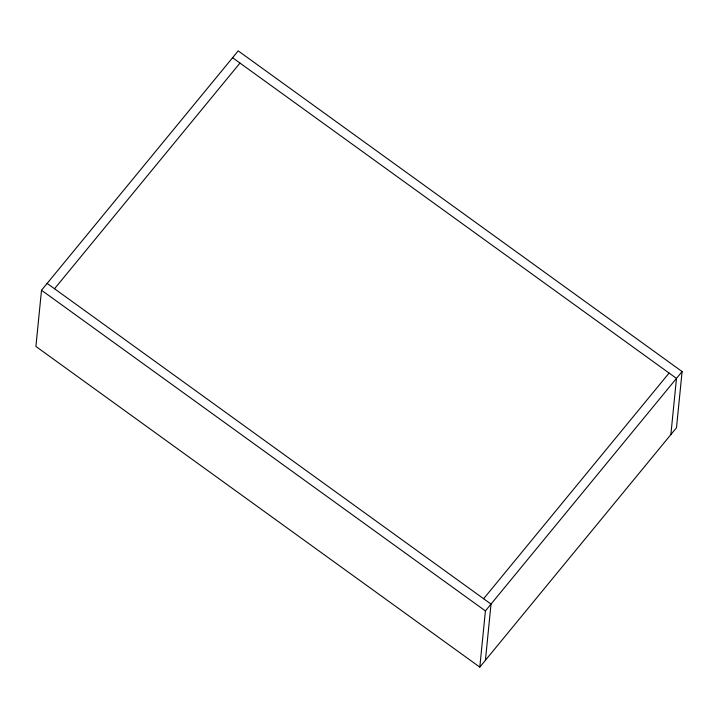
<?xml version="1.0" encoding="UTF-8"?>
<svg xmlns="http://www.w3.org/2000/svg" width="718" height="718" viewBox="0 0 718 718"><rect width="100%" height="100%" fill="white"/><g stroke="black" fill="none" stroke-linecap="round" stroke-linejoin="round"><path stroke-width="1.08" d="M41.509 290.251L35.9 346.444L479.803 667.121L676.491 427.748L682.1 371.556L238.196 50.879L41.509 290.251L485.413 610.919L479.803 667.121M485.422 660.282L491.031 604.08L47.128 283.413M670.872 434.587L676.482 378.395L232.578 57.718M54.523 288.753L239.983 63.067M483.627 598.74L669.086 373.046M485.413 610.919L682.1 371.556"/></g></svg>
